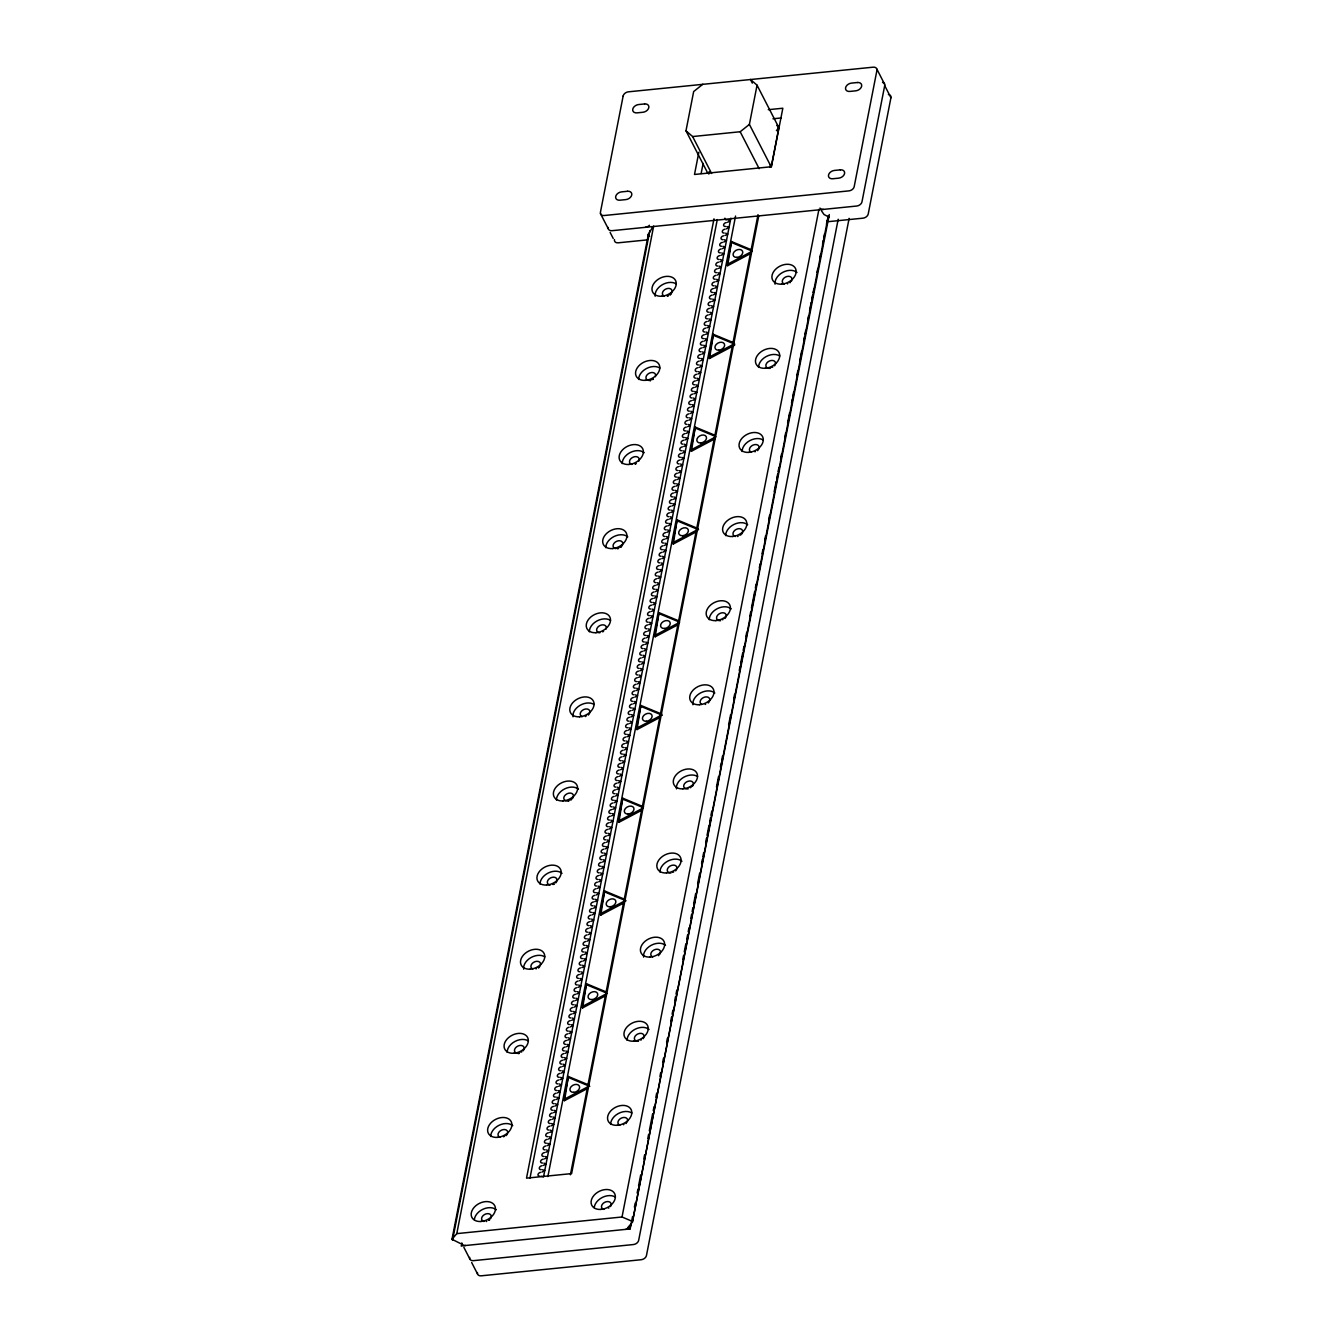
<?xml version="1.0" encoding="UTF-8"?>
<svg xmlns="http://www.w3.org/2000/svg" width="1343" height="1343" viewBox="0 0 1343 1343"><rect width="100%" height="100%" fill="white"/><g stroke="black" fill="none" stroke-linecap="round" stroke-linejoin="round"><path stroke-width="1.5" d="M632.553 1216.59L630.136 1228.929L461.153 1245.951L462.378 1244.491L452.003 1239.287L648.501 233.732M452.524 1240.311L649.827 230.627M452.003 1239.287L456.788 1233.629L653.672 226.01M707.811 173.264L685.988 130.808L693.659 91.559L702.859 84.223M698.847 152.279L694.499 174.472L771.402 166.733L782.835 108.229L768.28 109.69M701.147 173.482L703.128 163.393M713.989 218.825L526.523 1178.147L571.598 1173.597L758.661 216.341M529.998 1178.046L717.28 219.564M543.562 1176.686L730.844 218.204M757.049 85.18L778.873 127.635L771.218 166.885L749.394 124.412L757.049 85.18L750.418 79.438L752.315 83.132M547.877 1176.569L735.578 216.038M587.747 1088.384L564.513 1100.656L563.892 1099.447L568.374 1076.515L589.157 1085.127M605.878 995.616L582.644 1007.888L582.023 1006.662L586.488 983.747L605.492 991.621M623.991 902.849L600.774 915.103L600.136 913.895L604.619 890.963L625.418 899.592M642.122 810.064L618.888 822.336L618.267 821.127L622.749 798.195L643.549 806.824M660.252 717.296L637.018 729.568L636.397 728.342L640.88 705.428L661.679 714.04M678.383 624.529L655.149 636.783L654.528 635.575L659.01 612.66L678.014 620.533M696.513 531.744L673.279 544.016L672.658 542.807L677.141 519.875L697.924 528.504M714.644 438.976L691.41 451.248L690.789 450.039L695.254 427.108L714.258 434.981M734.604 345.235L709.54 358.48L708.903 357.255L713.385 334.34L734.185 342.952M750.888 253.424L727.654 265.696L727.033 264.487L731.515 241.555L750.519 249.429M564.513 1100.656L568.374 1076.515M582.644 1007.888L586.488 983.747M600.774 915.103L604.619 890.963M618.888 822.336L622.749 798.195M637.018 729.568L640.88 705.428M655.149 636.783L659.01 612.66M673.279 544.016L677.141 519.875M691.41 451.248L695.254 427.108M709.54 358.48L713.385 334.34M727.654 265.696L731.515 241.555M570.406 1174.789L758.023 214.628M456.788 1233.629L622.027 1216.993L818.928 209.357M634.4 1207.122L635.189 1203.11M637.153 1193.054L637.942 1189.042M638.58 1185.751L640.678 1174.974M643.801 1159.009L644.606 1154.862M647.813 1138.444L648.619 1134.331M649.324 1130.739L652.648 1113.767M653.252 1110.644L654.041 1106.632M655.854 1097.315L656.66 1093.202M659.933 1076.465L660.722 1072.453M662.687 1062.397L663.492 1058.25M666.615 1042.302L667.387 1038.273M670.728 1021.234L671.534 1017.121M672.104 1014.166L672.893 1010.137M674.74 1000.669L675.546 996.556M676.033 994.055L676.822 990.043M682.781 959.54L683.587 955.427M684.275 951.851L685.853 943.81M686.793 938.975L687.599 934.862M688.204 931.74L688.993 927.728M690.822 918.411L691.611 914.298M692.132 911.645L692.921 907.633M693.626 904.024L695.674 893.548M697.638 883.509L699.653 873.168M701.566 863.398L702.355 859.386M702.876 856.733L703.682 852.62M705.679 842.33L706.485 838.217M707.056 835.262L709.02 825.206M709.708 821.765L710.497 817.652M710.984 815.167L711.773 811.138M716.49 787.015L718.539 776.523M720.419 766.92L721.208 762.908M721.762 760.071L722.551 755.958M728.594 725.119L730.626 714.661M733.765 698.578L734.621 694.264M739.271 670.442L740.06 666.413M740.648 663.425L742.645 653.151M743.199 650.331L743.988 646.319M745.869 636.7L746.742 632.251M749.881 616.168L750.653 612.139M751.442 608.127L754.699 591.457M755.37 588.033L756.159 584.004M759.299 567.921L760.088 563.909M762.052 553.853L762.841 549.841M764.755 540.037L765.594 535.756M768.733 519.691L769.573 515.359M774.223 491.538L776.187 481.499M776.808 478.36L777.614 474.247M778.151 471.443L778.94 467.414M780.82 457.795L781.626 453.682M784.832 437.264L785.638 433.118M787.586 423.196L789.667 412.553M791.514 403.101L792.303 399.072M792.874 396.101L793.679 391.988M796.903 375.536L797.792 370.937M799.706 361.133L801.721 350.842M803.685 340.786L804.474 336.757M804.927 334.407L805.733 330.294M807.747 320.003L808.553 315.89M809.577 310.636L811.155 302.595M811.76 299.455L812.565 295.342M813.119 292.539L813.892 288.527M817.048 272.444L817.82 268.415M819.784 258.376L820.607 254.213M822.537 244.308L823.326 240.279M823.813 237.761L824.619 233.648M826.465 224.197L827.254 220.185M630.136 1228.929L627.617 1227.855L632.385 1222.197L828.362 215.619M632.385 1222.197L829.286 214.561M838.183 219.262L638.664 1240.378A4.818 3.391 -27.2 0 1 633.443 1244.541L473.441 1260.657A4.818 3.391 -27.2 0 1 469.664 1257.401M849.129 218.355L646.453 1255.554A4.818 3.391 -27.2 0 1 641.232 1259.717L481.23 1275.816A4.818 3.391 -27.2 0 1 477.453 1272.56M882.536 82.427A4.818 3.391 -27.2 0 1 884.701 85.599L861.971 201.87A4.818 3.391 -27.2 0 1 856.75 206.033L611.988 230.694A4.818 3.391 -27.2 0 1 608.228 227.437M884.701 85.599L890.929 97.737L868.216 214.007A4.818 3.391 -27.2 0 1 862.995 218.17L829.605 221.528A4.818 3.391 -27.2 0 1 826.935 220.991M652.429 227.487L647.779 235.461L649.626 236.234M827.506 219.077L829.151 217.197L824.031 214.511L821.563 210.935M685.988 130.808L692.635 136.55L740.178 131.748L749.394 124.412M727.033 264.487L752.114 251.259M708.903 357.255L733.983 344.026M690.789 450.039L715.853 436.794M672.658 542.807L697.722 529.562M654.528 635.575L679.592 622.346M636.397 728.342L661.461 715.114M618.267 821.127L643.331 807.882M600.136 913.895L625.217 900.666M582.023 1006.662L607.086 993.434M563.892 1099.447L588.956 1086.202M641.299 664.164L643.985 662.754L641.786 661.864M632.284 710.329L634.954 708.919L632.771 708.03M623.27 756.495L625.939 755.102L623.74 754.195M614.238 802.661L616.924 801.267L614.725 800.361M605.223 848.826L607.892 847.433L605.693 846.526M596.191 895.009L598.877 893.599L596.678 892.692M725.052 235.461L727.738 234.085L725.656 233.162M716.02 281.627L718.723 280.251L716.642 279.327M707.006 327.793L709.708 326.433L707.627 325.493M660.605 565.235L663.308 563.859L661.226 562.935M651.59 611.401L654.276 610.041L652.194 609.101M642.558 657.566L645.261 656.207L643.179 655.283M633.543 703.749L636.246 702.372L634.165 701.449M624.529 749.914L627.215 748.538L625.133 747.615M615.497 796.08L618.2 794.703L616.118 793.78M606.482 842.246L609.168 840.869L607.086 839.946M597.45 888.411L600.153 887.051L598.071 886.111M588.435 934.577L591.138 933.217L589.057 932.294M587.143 941.174L589.846 939.764L587.663 938.875M579.421 980.759L582.107 979.383L580.025 978.459M578.128 987.34L580.831 985.947L578.632 985.04M570.389 1026.925L573.092 1025.548L571.01 1024.625M569.096 1033.522L571.816 1032.112L569.617 1031.206M561.374 1073.091L564.077 1071.714L561.978 1070.791M560.081 1079.688L562.784 1078.278L560.602 1077.371M552.342 1119.256L555.045 1117.896L552.963 1116.956M551.066 1125.854L553.769 1124.444L551.57 1123.537M542.035 1172.019L544.754 1170.609L542.555 1169.719M726.294 228.881L729.031 227.487L726.916 226.564M717.28 275.046L720.016 273.67L717.901 272.73M708.265 321.212L710.984 319.835L708.869 318.895M699.233 367.378L701.969 366.001L699.854 365.061M697.957 373.975L700.677 372.599L698.595 371.675M690.218 413.543L692.954 412.167L690.822 411.243M688.925 420.141L691.662 418.764L689.58 417.841M687.633 426.738L690.369 425.362L688.321 424.438M679.911 466.306L682.63 464.93L680.548 464.006M678.618 472.904L681.354 471.527L679.273 470.604M670.879 512.489L673.615 511.095L671.534 510.172M669.603 519.069L672.323 517.693L670.241 516.77M661.864 558.654L664.6 557.261L662.519 556.338M652.849 604.82L655.569 603.443L653.453 602.503M643.817 650.986L646.554 649.609L644.439 648.669M634.803 697.151L637.522 695.775L635.407 694.851M625.771 743.317L628.507 741.94L626.392 741.017M616.756 789.499L619.492 788.106L617.377 787.183M607.741 835.665L610.461 834.288L608.345 833.348M598.709 881.831L601.446 880.454L599.331 879.514M589.695 927.996L592.414 926.62L590.299 925.68M580.663 974.162L583.399 972.785L581.284 971.862M571.648 1020.344L574.384 1018.951L572.269 1018.028M562.633 1066.51L565.353 1065.117L563.237 1064.193M553.601 1112.675L556.338 1111.299L554.223 1110.359M543.294 1165.439L546.03 1164.062L543.949 1163.139M727.553 222.283L730.323 220.89L728.175 219.967M718.539 268.449L721.309 267.072L719.143 266.132M714.677 288.241L717.431 286.848L715.248 285.908M709.524 314.631L712.277 313.238L710.128 312.298M705.646 334.407L708.416 333.014L706.233 332.074M700.492 360.797L703.262 359.404L701.113 358.463M696.631 380.573L699.384 379.196L697.202 378.256M691.477 406.963L694.23 405.569L692.081 404.629M682.445 453.128L685.215 451.735L683.067 450.812M681.17 459.726L683.923 458.332L681.808 457.409M672.138 505.891L674.908 504.498L672.793 503.575M663.123 552.057L665.876 550.68L663.761 549.74M654.091 598.239L656.861 596.846L654.746 595.906M645.076 644.405L647.846 643.012L645.714 642.088M636.062 690.571L638.815 689.177L636.7 688.254M627.03 736.736L629.8 735.343L627.651 734.42M618.015 782.902L620.768 781.508L618.619 780.585M608.983 829.084L611.753 827.691L609.604 826.751M599.968 875.25L602.738 873.857L600.573 872.916M590.954 921.416L593.707 920.022L591.558 919.082M581.922 967.581L584.692 966.188L582.543 965.248M572.907 1013.747L575.66 1012.353L573.511 1011.43M563.875 1059.912L566.645 1058.536L564.496 1057.596M554.86 1106.095L557.63 1104.701L555.465 1103.761M545.846 1152.26L548.599 1150.867L546.45 1149.927M723.726 242.059L726.462 240.649L724.263 239.742M719.865 261.851L722.584 260.475L720.469 259.535M710.833 308.017L713.569 306.64L711.454 305.717M701.818 354.183L704.555 352.806L702.423 351.883M692.787 400.365L695.523 398.972L693.408 398.048M683.772 446.531L686.508 445.137L684.393 444.214M674.757 492.696L677.476 491.32L675.361 490.38M673.464 499.294L676.201 497.917L674.035 496.977M664.432 545.459L667.169 544.083L665.02 543.143M655.418 591.625L658.154 590.249L656.005 589.308M646.403 637.791L649.122 636.414L646.973 635.474M637.371 683.956L640.107 682.58L637.959 681.656M565.202 1053.315L567.938 1051.938L565.823 1050.998M556.187 1099.481L558.906 1098.104L556.757 1097.164M547.155 1145.646L549.908 1144.236L547.709 1143.329M694.046 393.768L696.816 392.374L694.667 391.451M685.031 439.933L687.784 438.557L685.635 437.617M676.016 486.116L678.769 484.722L676.62 483.782M666.984 532.281L669.754 530.888L667.605 529.948M665.692 538.879L668.461 537.485L666.346 536.545M657.969 578.447L660.722 577.054L658.574 576.113M656.677 585.044L659.447 583.651L657.315 582.728M647.662 631.21L650.415 629.817L648.3 628.893M638.63 677.376L641.4 675.982L639.285 675.059M629.615 723.541L632.368 722.165L630.253 721.225M620.584 769.724L623.353 768.33L621.238 767.39M611.569 815.889L614.339 814.496L612.207 813.556M602.554 862.055L605.307 860.662L603.192 859.738M601.261 868.652L604.014 867.259L601.899 866.336M593.522 908.221L596.292 906.827L594.177 905.904M592.229 914.818L594.999 913.425L592.884 912.501M584.507 954.386L587.26 952.993L585.112 952.069M583.215 960.984L585.984 959.59L583.869 958.667M575.476 1000.552L578.245 999.175L576.097 998.235M574.2 1007.149L576.953 1005.773L574.838 1004.833M566.461 1046.734L569.231 1045.341L567.065 1044.401M557.446 1092.9L560.199 1091.506L558.05 1090.566M548.414 1139.065L551.184 1137.672L549.035 1136.732M722.366 248.673L725.17 247.28L723.021 246.34M721.09 255.271L723.877 253.877L721.728 252.937M713.351 294.856L716.138 293.446L713.989 292.505M712.059 301.453L714.862 300.043L712.697 299.103M704.336 341.021L707.123 339.611L704.941 338.671M703.044 347.619L705.83 346.209L703.682 345.269M695.305 387.187L698.108 385.794L695.909 384.837M686.29 433.353L689.077 431.959L686.894 431.019M677.258 479.518L680.062 478.125L677.879 477.185M668.243 525.701L671.03 524.29L668.848 523.35M659.228 571.866L662.015 570.456L659.833 569.516M650.197 618.032L653 616.622L650.801 615.682M648.904 624.629L651.708 623.219L649.559 622.296M639.889 670.795L642.693 669.385L640.527 668.461M630.874 716.961L633.661 715.567L631.479 714.627M628.289 730.156L631.092 728.745L628.927 727.822M621.843 763.126L624.646 761.733L622.497 760.793M619.274 776.321L622.061 774.928L619.912 773.988M612.828 809.292L615.614 807.898L613.466 806.958M610.242 822.487L613.046 821.093L610.897 820.153M603.796 855.474L606.6 854.064L604.451 853.124M594.781 901.64L597.585 900.23L595.419 899.306M585.766 947.805L588.553 946.412L586.404 945.472M576.735 993.971L579.538 992.578L577.389 991.638M567.72 1040.137L570.506 1038.743L568.358 1037.803M558.688 1086.319L561.492 1084.909L559.309 1083.969M549.673 1132.485L552.477 1131.075L550.277 1130.135M544.519 1158.858L547.323 1157.465L545.191 1156.524M772.964 118.788L781.273 117.949M647.444 239.877L618.233 242.814A4.818 3.391 -27.2 0 1 614.456 239.558M541.263 1176.3L543.143 1176.72M732.136 242.781L751.14 250.654M714.006 335.549L734.806 344.161M695.892 428.316L714.879 436.19M677.762 521.101L698.561 529.713M659.631 613.869L678.635 621.742M641.501 706.636L662.3 715.248M623.37 799.404L642.374 807.277M605.24 892.188L626.039 900.8M587.109 984.956L606.113 992.83M568.996 1077.724L589.778 1086.353M622.027 1216.993L631.865 1221.173M876.861 69.097L884.651 84.256M740.178 131.748L759.164 168.681M692.635 136.55L711.605 173.465M600.472 213.604L608.278 228.763M610.125 232.423L613.231 238.483M463.872 1247.362L469.714 1258.744M471.662 1262.521L477.504 1273.903M708.835 174.086A4.902 3.458 -27.2 0 1 709.154 171.669M776.791 125.403A4.902 3.458 -27.2 0 1 776.422 130.657M769.858 164.232A4.902 3.458 -27.2 0 1 770.194 167.22M630.857 1225.219A4.818 3.391 -27.2 0 1 625.637 1229.382M465.635 1245.498A4.818 3.391 -27.2 0 1 461.807 1242.913M787.418 283.893A5.137 3.626 -27.2 0 1 787.837 283.591M771.856 367.428A5.137 3.626 -27.2 0 1 772.779 366.975M754.967 451.819A5.137 3.626 -27.2 0 1 755.404 451.533M737.71 536.579A5.137 3.626 -27.2 0 1 738.113 536.243M739.909 535.202A5.137 3.626 -27.2 0 1 740.832 534.9M722.534 619.761A5.137 3.626 -27.2 0 1 723.004 619.526M705.243 704.471A5.137 3.626 -27.2 0 1 705.663 704.152M690.134 787.753A5.137 3.626 -27.2 0 1 691.074 787.367M672.793 872.379A5.137 3.626 -27.2 0 1 673.699 871.859M640.812 1040.086A5.137 3.626 -27.2 0 1 641.283 1039.885M623.471 1124.729A5.137 3.626 -27.2 0 1 623.924 1124.444M608.413 1208.112A5.137 3.626 -27.2 0 1 608.883 1207.945M667.505 295.98A5.137 3.626 -27.2 0 1 667.924 295.661M669.771 294.755A5.137 3.626 -27.2 0 1 670.694 294.537M650.331 380.791A5.137 3.626 -27.2 0 1 650.683 380.422M651.943 379.498A5.137 3.626 -27.2 0 1 653.336 378.877M635.054 463.889A5.137 3.626 -27.2 0 1 635.961 463.369M617.814 548.649A5.137 3.626 -27.2 0 1 618.619 548.011M619.996 547.273A5.137 3.626 -27.2 0 1 620.936 546.97M602.638 631.848A5.137 3.626 -27.2 0 1 603.561 631.378M585.33 716.541A5.137 3.626 -27.2 0 1 586.203 715.953M568.509 800.999A5.137 3.626 -27.2 0 1 568.895 800.663M570.221 799.824A5.137 3.626 -27.2 0 1 571.631 799.32M552.88 884.466A5.137 3.626 -27.2 0 1 553.786 883.929M536.025 968.891A5.137 3.626 -27.2 0 1 536.445 968.572M538.291 967.665A5.137 3.626 -27.2 0 1 539.198 967.447M518.834 1053.701A5.137 3.626 -27.2 0 1 519.187 1053.332M520.916 1052.157A5.137 3.626 -27.2 0 1 521.856 1051.787M503.575 1136.799A5.137 3.626 -27.2 0 1 504.481 1136.279M486.317 1221.559A5.137 3.626 -27.2 0 1 486.72 1221.223M488.516 1220.183A5.137 3.626 -27.2 0 1 489.44 1219.88M775.079 284.179A12.842 9.065 -27.2 0 1 782.734 272.377A12.842 9.065 -27.2 0 1 796.987 272.444M758.56 367.394A12.842 9.065 -27.2 0 1 766.249 356.516A12.842 9.065 -27.2 0 1 779.763 355.962M742.125 451.5A12.842 9.065 -27.2 0 1 749.814 440.622A12.842 9.065 -27.2 0 1 763.328 440.068M725.69 535.622A12.842 9.065 -27.2 0 1 733.966 524.441A12.842 9.065 -27.2 0 1 747.682 524.777M709.255 619.727A12.842 9.065 -27.2 0 1 717.531 608.547A12.842 9.065 -27.2 0 1 731.247 608.899M692.904 704.739A12.842 9.065 -27.2 0 1 700.542 692.938A12.842 9.065 -27.2 0 1 714.812 693.005M676.469 788.861A12.842 9.065 -27.2 0 1 683.537 777.379A12.842 9.065 -27.2 0 1 697.588 776.523M659.95 872.077A12.842 9.065 -27.2 0 1 668.226 860.897A12.842 9.065 -27.2 0 1 681.942 861.232M643.599 957.089A12.842 9.065 -27.2 0 1 651.237 945.287A12.842 9.065 -27.2 0 1 665.507 945.354M627.08 1040.305A12.842 9.065 -27.2 0 1 635.357 1029.124A12.842 9.065 -27.2 0 1 649.072 1029.46M610.645 1124.41A12.842 9.065 -27.2 0 1 618.317 1113.532A12.842 9.065 -27.2 0 1 631.848 1112.994M594.227 1207.642A12.842 9.065 -27.2 0 1 602.419 1197.385A12.842 9.065 -27.2 0 1 615.413 1197.1M655.183 296.249A12.842 9.065 -27.2 0 1 662.233 284.783A12.842 9.065 -27.2 0 1 676.301 283.927M638.664 379.465A12.842 9.065 -27.2 0 1 646.336 368.586A12.842 9.065 -27.2 0 1 659.866 368.032M622.229 463.587A12.842 9.065 -27.2 0 1 630.488 452.406A12.842 9.065 -27.2 0 1 644.204 452.742M605.794 547.692A12.842 9.065 -27.2 0 1 614.053 536.512A12.842 9.065 -27.2 0 1 627.769 536.864M589.342 631.814A12.842 9.065 -27.2 0 1 597.031 620.936A12.842 9.065 -27.2 0 1 610.545 620.382M572.991 716.826A12.842 9.065 -27.2 0 1 580.058 705.344A12.842 9.065 -27.2 0 1 594.11 704.487M556.472 800.042A12.842 9.065 -27.2 0 1 564.748 788.861A12.842 9.065 -27.2 0 1 578.464 789.197M540.037 884.147A12.842 9.065 -27.2 0 1 548.313 872.967A12.842 9.065 -27.2 0 1 562.029 873.319M523.686 969.159A12.842 9.065 -27.2 0 1 530.754 957.693A12.842 9.065 -27.2 0 1 544.805 956.837M507.167 1052.375A12.842 9.065 -27.2 0 1 514.856 1041.496A12.842 9.065 -27.2 0 1 528.37 1040.943M490.732 1136.497A12.842 9.065 -27.2 0 1 499.008 1125.316A12.842 9.065 -27.2 0 1 512.724 1125.652M474.331 1219.713A12.842 9.065 -27.2 0 1 483.111 1209.17A12.842 9.065 -27.2 0 1 496.289 1209.774M784.262 284.028A5.137 3.626 -27.2 0 1 783.137 279.025A5.137 3.626 -27.2 0 1 789.768 276.473A5.137 3.626 -27.2 0 1 791.312 281.291M790.372 282.416A5.137 3.626 -27.2 0 1 789.986 282.752M770.362 368.301A5.137 3.626 -27.2 0 1 766.014 364.49A5.137 3.626 -27.2 0 1 772.813 360.478A5.137 3.626 -27.2 0 1 774.609 365.8M751.375 452.255A5.137 3.626 -27.2 0 1 750.569 446.883A5.137 3.626 -27.2 0 1 757.67 445.003A5.137 3.626 -27.2 0 1 757.502 450.644M735.343 536.495A5.137 3.626 -27.2 0 1 733.748 531.492A5.137 3.626 -27.2 0 1 740.597 528.857A5.137 3.626 -27.2 0 1 741.739 534.027M720.62 620.701A5.137 3.626 -27.2 0 1 716.843 616.454A5.137 3.626 -27.2 0 1 723.927 612.895A5.137 3.626 -27.2 0 1 724.985 618.502M701.684 704.437A5.137 3.626 -27.2 0 1 701.482 698.981A5.137 3.626 -27.2 0 1 708.466 697.42A5.137 3.626 -27.2 0 1 708.197 702.977M688.187 788.878A5.137 3.626 -27.2 0 1 683.839 785.067A5.137 3.626 -27.2 0 1 690.638 781.038A5.137 3.626 -27.2 0 1 692.434 786.36M670.896 873.068A5.137 3.626 -27.2 0 1 667.639 868.568A5.137 3.626 -27.2 0 1 674.74 865.278A5.137 3.626 -27.2 0 1 675.68 870.852M652.765 956.938A5.137 3.626 -27.2 0 1 651.657 951.935A5.137 3.626 -27.2 0 1 658.271 949.383A5.137 3.626 -27.2 0 1 659.833 954.218M658.893 955.326A5.137 3.626 -27.2 0 1 658.506 955.662M638.445 1041.278A5.137 3.626 -27.2 0 1 634.601 1037.165A5.137 3.626 -27.2 0 1 641.45 1033.405A5.137 3.626 -27.2 0 1 643.129 1038.71M619.895 1125.165A5.137 3.626 -27.2 0 1 618.687 1120.297A5.137 3.626 -27.2 0 1 625.133 1117.544A5.137 3.626 -27.2 0 1 627.181 1122.06M626.375 1123.184A5.137 3.626 -27.2 0 1 626.023 1123.554M603.863 1209.405A5.137 3.626 -27.2 0 1 602.168 1204.537A5.137 3.626 -27.2 0 1 608.832 1201.683A5.137 3.626 -27.2 0 1 610.528 1206.551M664.349 296.098A5.137 3.626 -27.2 0 1 663.643 290.608A5.137 3.626 -27.2 0 1 670.862 288.997A5.137 3.626 -27.2 0 1 670.073 294.822M668.277 295.863A5.137 3.626 -27.2 0 1 667.353 296.165M650.465 380.388A5.137 3.626 -27.2 0 1 646 376.963A5.137 3.626 -27.2 0 1 652.01 372.498A5.137 3.626 -27.2 0 1 655.367 376.728M653.218 379.246A5.137 3.626 -27.2 0 1 652.782 379.532M631.881 464.46A5.137 3.626 -27.2 0 1 630.102 459.709A5.137 3.626 -27.2 0 1 636.565 456.687A5.137 3.626 -27.2 0 1 638.764 461.22M635.877 463.889A5.137 3.626 -27.2 0 1 635.407 464.09M615.866 548.649A5.137 3.626 -27.2 0 1 613.936 543.428A5.137 3.626 -27.2 0 1 621.339 541.195A5.137 3.626 -27.2 0 1 620.768 547.172M618.502 548.38A5.137 3.626 -27.2 0 1 617.595 548.615M599.851 632.805A5.137 3.626 -27.2 0 1 596.913 628.574A5.137 3.626 -27.2 0 1 603.125 624.848A5.137 3.626 -27.2 0 1 606.062 629.061M582.174 716.675A5.137 3.626 -27.2 0 1 581.351 711.303A5.137 3.626 -27.2 0 1 588.452 709.423A5.137 3.626 -27.2 0 1 588.284 715.064M568.727 800.848A5.137 3.626 -27.2 0 1 563.859 797.389A5.137 3.626 -27.2 0 1 570.59 793.092A5.137 3.626 -27.2 0 1 572.521 798.447M571.463 799.505A5.137 3.626 -27.2 0 1 571.044 799.824M550.126 885.104A5.137 3.626 -27.2 0 1 548.011 880.152A5.137 3.626 -27.2 0 1 555.079 877.432A5.137 3.626 -27.2 0 1 555.767 882.922M554.155 884.214A5.137 3.626 -27.2 0 1 553.702 884.466M532.852 969.008A5.137 3.626 -27.2 0 1 532.164 963.519A5.137 3.626 -27.2 0 1 539.366 961.907A5.137 3.626 -27.2 0 1 538.593 967.732M518.969 1053.298A5.137 3.626 -27.2 0 1 514.621 1049.487A5.137 3.626 -27.2 0 1 521.42 1045.458A5.137 3.626 -27.2 0 1 523.216 1050.78M500.385 1137.37A5.137 3.626 -27.2 0 1 498.975 1132.115A5.137 3.626 -27.2 0 1 506.16 1129.933A5.137 3.626 -27.2 0 1 506.11 1135.624M483.95 1221.475A5.137 3.626 -27.2 0 1 482.271 1216.607A5.137 3.626 -27.2 0 1 488.919 1213.77A5.137 3.626 -27.2 0 1 490.615 1218.621M489.675 1219.746A5.137 3.626 -27.2 0 1 489.288 1220.082M726.798 219.866A2.485 1.763 -27.2 0 1 724.901 218.17M725.505 226.463A2.485 1.763 -27.2 0 1 723.608 224.768A2.485 1.763 -27.2 0 1 726.261 222.619M724.23 233.044A2.485 1.763 -27.2 0 1 722.316 231.365A2.485 1.763 -27.2 0 1 724.968 229.217M722.937 239.642A2.485 1.763 -27.2 0 1 721.04 237.963A2.485 1.763 -27.2 0 1 723.692 235.814M721.644 246.239A2.485 1.763 -27.2 0 1 719.747 244.56A2.485 1.763 -27.2 0 1 722.4 242.412M720.352 252.837A2.485 1.763 -27.2 0 1 718.455 251.141A2.485 1.763 -27.2 0 1 721.107 249.009M719.076 259.434A2.485 1.763 -27.2 0 1 717.162 257.738A2.485 1.763 -27.2 0 1 719.814 255.606M717.783 266.032A2.485 1.763 -27.2 0 1 715.886 264.336A2.485 1.763 -27.2 0 1 718.522 262.187M716.49 272.629A2.485 1.763 -27.2 0 1 714.594 270.933A2.485 1.763 -27.2 0 1 717.246 268.785M715.198 279.226A2.485 1.763 -27.2 0 1 713.301 277.531A2.485 1.763 -27.2 0 1 715.953 275.382M713.905 285.807A2.485 1.763 -27.2 0 1 712.008 284.128A2.485 1.763 -27.2 0 1 714.661 281.98M712.629 292.405A2.485 1.763 -27.2 0 1 710.732 290.726A2.485 1.763 -27.2 0 1 713.368 288.577M711.337 299.002A2.485 1.763 -27.2 0 1 709.44 297.323A2.485 1.763 -27.2 0 1 712.092 295.175M710.044 305.6A2.485 1.763 -27.2 0 1 708.147 303.921A2.485 1.763 -27.2 0 1 710.8 301.772M708.751 312.197A2.485 1.763 -27.2 0 1 706.854 310.502A2.485 1.763 -27.2 0 1 709.507 308.37M707.476 318.795A2.485 1.763 -27.2 0 1 705.562 317.099A2.485 1.763 -27.2 0 1 708.214 314.967M706.183 325.392A2.485 1.763 -27.2 0 1 704.286 323.697A2.485 1.763 -27.2 0 1 706.938 321.548M704.89 331.99A2.485 1.763 -27.2 0 1 702.993 330.294A2.485 1.763 -27.2 0 1 705.646 328.145M703.598 338.587A2.485 1.763 -27.2 0 1 701.701 336.892A2.485 1.763 -27.2 0 1 704.353 334.743M702.322 345.168A2.485 1.763 -27.2 0 1 700.408 343.489A2.485 1.763 -27.2 0 1 703.061 341.34M701.029 351.765A2.485 1.763 -27.2 0 1 699.132 350.087A2.485 1.763 -27.2 0 1 701.768 347.938M699.737 358.363A2.485 1.763 -27.2 0 1 697.84 356.684A2.485 1.763 -27.2 0 1 700.492 354.535M698.444 364.96A2.485 1.763 -27.2 0 1 696.547 363.265A2.485 1.763 -27.2 0 1 699.199 361.133M697.151 371.558A2.485 1.763 -27.2 0 1 695.254 369.862A2.485 1.763 -27.2 0 1 697.907 367.73M695.875 378.155A2.485 1.763 -27.2 0 1 693.978 376.46A2.485 1.763 -27.2 0 1 696.614 374.311M694.583 384.753A2.485 1.763 -27.2 0 1 692.686 383.057A2.485 1.763 -27.2 0 1 695.338 380.908M693.29 391.35A2.485 1.763 -27.2 0 1 691.393 389.655A2.485 1.763 -27.2 0 1 694.046 387.506M691.998 397.931A2.485 1.763 -27.2 0 1 690.101 396.252A2.485 1.763 -27.2 0 1 692.753 394.103M690.722 404.528A2.485 1.763 -27.2 0 1 688.808 402.85A2.485 1.763 -27.2 0 1 691.46 400.701M689.429 411.126A2.485 1.763 -27.2 0 1 687.532 409.447A2.485 1.763 -27.2 0 1 690.184 407.298M688.136 417.723A2.485 1.763 -27.2 0 1 686.239 416.045A2.485 1.763 -27.2 0 1 688.892 413.896M686.844 424.321A2.485 1.763 -27.2 0 1 684.947 422.625A2.485 1.763 -27.2 0 1 687.599 420.493M685.568 430.918A2.485 1.763 -27.2 0 1 683.654 429.223A2.485 1.763 -27.2 0 1 686.307 427.091M684.275 437.516A2.485 1.763 -27.2 0 1 682.378 435.82A2.485 1.763 -27.2 0 1 685.014 433.671M682.983 444.113A2.485 1.763 -27.2 0 1 681.086 442.418A2.485 1.763 -27.2 0 1 683.738 440.269M681.69 450.711A2.485 1.763 -27.2 0 1 679.793 449.015A2.485 1.763 -27.2 0 1 682.445 446.866M680.397 457.291A2.485 1.763 -27.2 0 1 678.5 455.613A2.485 1.763 -27.2 0 1 681.153 453.464M679.122 463.889A2.485 1.763 -27.2 0 1 677.208 462.21A2.485 1.763 -27.2 0 1 679.86 460.061M677.829 470.486A2.485 1.763 -27.2 0 1 675.932 468.808A2.485 1.763 -27.2 0 1 678.584 466.659M676.536 477.084A2.485 1.763 -27.2 0 1 674.639 475.405A2.485 1.763 -27.2 0 1 677.292 473.256M675.244 483.681A2.485 1.763 -27.2 0 1 673.347 481.986A2.485 1.763 -27.2 0 1 675.999 479.854M673.968 490.279A2.485 1.763 -27.2 0 1 672.054 488.583A2.485 1.763 -27.2 0 1 674.706 486.435M672.675 496.876A2.485 1.763 -27.2 0 1 670.778 495.181A2.485 1.763 -27.2 0 1 673.431 493.032M671.382 503.474A2.485 1.763 -27.2 0 1 669.486 501.778A2.485 1.763 -27.2 0 1 672.138 499.63M670.09 510.055A2.485 1.763 -27.2 0 1 668.193 508.376A2.485 1.763 -27.2 0 1 670.845 506.227M668.797 516.652A2.485 1.763 -27.2 0 1 666.9 514.973A2.485 1.763 -27.2 0 1 669.553 512.825M667.521 523.25A2.485 1.763 -27.2 0 1 665.624 521.571A2.485 1.763 -27.2 0 1 668.26 519.422M666.229 529.847A2.485 1.763 -27.2 0 1 664.332 528.168A2.485 1.763 -27.2 0 1 666.984 526.02M664.936 536.445A2.485 1.763 -27.2 0 1 663.039 534.749A2.485 1.763 -27.2 0 1 665.692 532.617M663.643 543.042A2.485 1.763 -27.2 0 1 661.746 541.347A2.485 1.763 -27.2 0 1 664.399 539.214M662.368 549.64A2.485 1.763 -27.2 0 1 660.454 547.944A2.485 1.763 -27.2 0 1 663.106 545.795M661.075 556.237A2.485 1.763 -27.2 0 1 659.178 554.541A2.485 1.763 -27.2 0 1 661.83 552.393M659.782 562.835A2.485 1.763 -27.2 0 1 657.885 561.139A2.485 1.763 -27.2 0 1 660.538 558.99M658.49 569.415A2.485 1.763 -27.2 0 1 656.593 567.736A2.485 1.763 -27.2 0 1 659.245 565.588M657.214 576.013A2.485 1.763 -27.2 0 1 655.3 574.334A2.485 1.763 -27.2 0 1 657.952 572.185M655.921 582.61A2.485 1.763 -27.2 0 1 654.024 580.931A2.485 1.763 -27.2 0 1 656.677 578.783M654.629 589.208A2.485 1.763 -27.2 0 1 652.732 587.529A2.485 1.763 -27.2 0 1 655.384 585.38M653.336 595.805A2.485 1.763 -27.2 0 1 651.439 594.11A2.485 1.763 -27.2 0 1 654.091 591.978M652.043 602.403A2.485 1.763 -27.2 0 1 650.146 600.707A2.485 1.763 -27.2 0 1 652.799 598.558M650.767 609A2.485 1.763 -27.2 0 1 648.87 607.305A2.485 1.763 -27.2 0 1 651.506 605.156M649.475 615.598A2.485 1.763 -27.2 0 1 647.578 613.902A2.485 1.763 -27.2 0 1 650.23 611.753M648.182 622.195A2.485 1.763 -27.2 0 1 646.285 620.5A2.485 1.763 -27.2 0 1 648.938 618.351M646.89 628.776A2.485 1.763 -27.2 0 1 644.993 627.097A2.485 1.763 -27.2 0 1 647.645 624.948M645.614 635.373A2.485 1.763 -27.2 0 1 643.7 633.695A2.485 1.763 -27.2 0 1 646.352 631.546M644.321 641.971A2.485 1.763 -27.2 0 1 642.424 640.292A2.485 1.763 -27.2 0 1 645.076 638.143M643.028 648.568A2.485 1.763 -27.2 0 1 641.131 646.873A2.485 1.763 -27.2 0 1 643.784 644.741M641.736 655.166A2.485 1.763 -27.2 0 1 639.839 653.47A2.485 1.763 -27.2 0 1 642.491 651.338M640.46 661.763A2.485 1.763 -27.2 0 1 638.546 660.068A2.485 1.763 -27.2 0 1 641.199 657.919M639.167 668.361A2.485 1.763 -27.2 0 1 637.27 666.665A2.485 1.763 -27.2 0 1 639.906 664.516M637.875 674.958A2.485 1.763 -27.2 0 1 635.978 673.263A2.485 1.763 -27.2 0 1 638.63 671.114M636.582 681.539A2.485 1.763 -27.2 0 1 634.685 679.86A2.485 1.763 -27.2 0 1 637.337 677.711M635.289 688.136A2.485 1.763 -27.2 0 1 633.392 686.458A2.485 1.763 -27.2 0 1 636.045 684.309M634.014 694.734A2.485 1.763 -27.2 0 1 632.117 693.055A2.485 1.763 -27.2 0 1 634.752 690.906M632.721 701.331A2.485 1.763 -27.2 0 1 630.824 699.653A2.485 1.763 -27.2 0 1 633.476 697.504M631.428 707.929A2.485 1.763 -27.2 0 1 629.531 706.233A2.485 1.763 -27.2 0 1 632.184 704.101M630.136 714.526A2.485 1.763 -27.2 0 1 628.239 712.831A2.485 1.763 -27.2 0 1 630.891 710.682M628.86 721.124A2.485 1.763 -27.2 0 1 626.946 719.428A2.485 1.763 -27.2 0 1 629.598 717.28M627.567 727.721A2.485 1.763 -27.2 0 1 625.67 726.026A2.485 1.763 -27.2 0 1 628.323 723.877M626.274 734.319A2.485 1.763 -27.2 0 1 624.377 732.623A2.485 1.763 -27.2 0 1 627.03 730.474M624.982 740.9A2.485 1.763 -27.2 0 1 623.085 739.221A2.485 1.763 -27.2 0 1 625.737 737.072M623.706 747.497A2.485 1.763 -27.2 0 1 621.792 745.818A2.485 1.763 -27.2 0 1 624.445 743.669M622.413 754.094A2.485 1.763 -27.2 0 1 620.516 752.416A2.485 1.763 -27.2 0 1 623.152 750.267M621.121 760.692A2.485 1.763 -27.2 0 1 619.224 758.996A2.485 1.763 -27.2 0 1 621.876 756.864M619.828 767.289A2.485 1.763 -27.2 0 1 617.931 765.594A2.485 1.763 -27.2 0 1 620.584 763.462M618.535 773.887A2.485 1.763 -27.2 0 1 616.638 772.191A2.485 1.763 -27.2 0 1 619.291 770.043M617.26 780.484A2.485 1.763 -27.2 0 1 615.363 778.789A2.485 1.763 -27.2 0 1 617.998 776.64M615.967 787.082A2.485 1.763 -27.2 0 1 614.07 785.386A2.485 1.763 -27.2 0 1 616.722 783.238M614.674 793.663A2.485 1.763 -27.2 0 1 612.777 791.984A2.485 1.763 -27.2 0 1 615.43 789.835M613.382 800.26A2.485 1.763 -27.2 0 1 611.485 798.581A2.485 1.763 -27.2 0 1 614.137 796.433M612.106 806.858A2.485 1.763 -27.2 0 1 610.192 805.179A2.485 1.763 -27.2 0 1 612.844 803.03M610.813 813.455A2.485 1.763 -27.2 0 1 608.916 811.776A2.485 1.763 -27.2 0 1 611.569 809.628M609.521 820.053A2.485 1.763 -27.2 0 1 607.624 818.357A2.485 1.763 -27.2 0 1 610.276 816.225M608.228 826.65A2.485 1.763 -27.2 0 1 606.331 824.955A2.485 1.763 -27.2 0 1 608.983 822.806M606.952 833.248A2.485 1.763 -27.2 0 1 605.038 831.552A2.485 1.763 -27.2 0 1 607.691 829.403M605.659 839.845A2.485 1.763 -27.2 0 1 603.762 838.15A2.485 1.763 -27.2 0 1 606.398 836.001M604.367 846.443A2.485 1.763 -27.2 0 1 602.47 844.747A2.485 1.763 -27.2 0 1 605.122 842.598M603.074 853.023A2.485 1.763 -27.2 0 1 601.177 851.344A2.485 1.763 -27.2 0 1 603.83 849.196M601.782 859.621A2.485 1.763 -27.2 0 1 599.885 857.942A2.485 1.763 -27.2 0 1 602.537 855.793M600.506 866.218A2.485 1.763 -27.2 0 1 598.592 864.539A2.485 1.763 -27.2 0 1 601.244 862.391M599.213 872.816A2.485 1.763 -27.2 0 1 597.316 871.12A2.485 1.763 -27.2 0 1 599.968 868.988M597.92 879.413A2.485 1.763 -27.2 0 1 596.023 877.718A2.485 1.763 -27.2 0 1 598.676 875.586M596.628 886.011A2.485 1.763 -27.2 0 1 594.731 884.315A2.485 1.763 -27.2 0 1 597.383 882.166M595.352 892.608A2.485 1.763 -27.2 0 1 593.438 890.913A2.485 1.763 -27.2 0 1 596.091 888.764M594.059 899.206A2.485 1.763 -27.2 0 1 592.162 897.51A2.485 1.763 -27.2 0 1 594.815 895.361M592.767 905.786A2.485 1.763 -27.2 0 1 590.87 904.108A2.485 1.763 -27.2 0 1 593.522 901.959M591.474 912.384A2.485 1.763 -27.2 0 1 589.577 910.705A2.485 1.763 -27.2 0 1 592.229 908.556M590.198 918.981A2.485 1.763 -27.2 0 1 588.284 917.303A2.485 1.763 -27.2 0 1 590.937 915.154M588.905 925.579A2.485 1.763 -27.2 0 1 587.009 923.9A2.485 1.763 -27.2 0 1 589.644 921.751M587.613 932.176A2.485 1.763 -27.2 0 1 585.716 930.481A2.485 1.763 -27.2 0 1 588.368 928.349M586.32 938.774A2.485 1.763 -27.2 0 1 584.423 937.078A2.485 1.763 -27.2 0 1 587.076 934.929M585.028 945.371A2.485 1.763 -27.2 0 1 583.131 943.676A2.485 1.763 -27.2 0 1 585.783 941.527M583.752 951.969A2.485 1.763 -27.2 0 1 581.838 950.273A2.485 1.763 -27.2 0 1 584.49 948.124M582.459 958.566A2.485 1.763 -27.2 0 1 580.562 956.871A2.485 1.763 -27.2 0 1 583.215 954.722M581.166 965.147A2.485 1.763 -27.2 0 1 579.269 963.468A2.485 1.763 -27.2 0 1 581.922 961.319M579.874 971.744A2.485 1.763 -27.2 0 1 577.977 970.066A2.485 1.763 -27.2 0 1 580.629 967.917M578.598 978.342A2.485 1.763 -27.2 0 1 576.684 976.663A2.485 1.763 -27.2 0 1 579.337 974.514M577.305 984.939A2.485 1.763 -27.2 0 1 575.408 983.244A2.485 1.763 -27.2 0 1 578.061 981.112M576.013 991.537A2.485 1.763 -27.2 0 1 574.116 989.841A2.485 1.763 -27.2 0 1 576.768 987.709M574.72 998.134A2.485 1.763 -27.2 0 1 572.823 996.439A2.485 1.763 -27.2 0 1 575.476 994.29M573.427 1004.732A2.485 1.763 -27.2 0 1 571.53 1003.036A2.485 1.763 -27.2 0 1 574.183 1000.888M572.152 1011.329A2.485 1.763 -27.2 0 1 570.255 1009.634A2.485 1.763 -27.2 0 1 572.89 1007.485M570.859 1017.91A2.485 1.763 -27.2 0 1 568.962 1016.231A2.485 1.763 -27.2 0 1 571.614 1014.083M569.566 1024.508A2.485 1.763 -27.2 0 1 567.669 1022.829A2.485 1.763 -27.2 0 1 570.322 1020.68M568.274 1031.105A2.485 1.763 -27.2 0 1 566.377 1029.426A2.485 1.763 -27.2 0 1 569.029 1027.277M566.998 1037.703A2.485 1.763 -27.2 0 1 565.084 1036.024A2.485 1.763 -27.2 0 1 567.736 1033.875M565.705 1044.3A2.485 1.763 -27.2 0 1 563.808 1042.604A2.485 1.763 -27.2 0 1 566.461 1040.472M564.413 1050.898A2.485 1.763 -27.2 0 1 562.516 1049.202A2.485 1.763 -27.2 0 1 565.168 1047.053M563.12 1057.495A2.485 1.763 -27.2 0 1 561.223 1055.799A2.485 1.763 -27.2 0 1 563.875 1053.651M561.844 1064.092A2.485 1.763 -27.2 0 1 559.93 1062.397A2.485 1.763 -27.2 0 1 562.583 1060.248M560.551 1070.69A2.485 1.763 -27.2 0 1 558.654 1068.994A2.485 1.763 -27.2 0 1 561.307 1066.846M559.259 1077.271A2.485 1.763 -27.2 0 1 557.362 1075.592A2.485 1.763 -27.2 0 1 560.014 1073.443M557.966 1083.868A2.485 1.763 -27.2 0 1 556.069 1082.189A2.485 1.763 -27.2 0 1 558.722 1080.041M556.673 1090.466A2.485 1.763 -27.2 0 1 554.777 1088.787A2.485 1.763 -27.2 0 1 557.429 1086.638M555.398 1097.063A2.485 1.763 -27.2 0 1 553.501 1095.368A2.485 1.763 -27.2 0 1 556.136 1093.236M554.105 1103.661A2.485 1.763 -27.2 0 1 552.208 1101.965A2.485 1.763 -27.2 0 1 554.86 1099.833M552.812 1110.258A2.485 1.763 -27.2 0 1 550.915 1108.563A2.485 1.763 -27.2 0 1 553.568 1106.414M551.52 1116.856A2.485 1.763 -27.2 0 1 549.623 1115.16A2.485 1.763 -27.2 0 1 552.275 1113.011M550.244 1123.453A2.485 1.763 -27.2 0 1 548.33 1121.758A2.485 1.763 -27.2 0 1 550.983 1119.609M548.951 1130.034A2.485 1.763 -27.2 0 1 547.054 1128.355A2.485 1.763 -27.2 0 1 549.707 1126.206M547.659 1136.631A2.485 1.763 -27.2 0 1 545.762 1134.953A2.485 1.763 -27.2 0 1 548.414 1132.804M546.366 1143.229A2.485 1.763 -27.2 0 1 544.469 1141.55A2.485 1.763 -27.2 0 1 547.121 1139.401M545.09 1149.826A2.485 1.763 -27.2 0 1 543.176 1148.147A2.485 1.763 -27.2 0 1 545.829 1145.999M543.797 1156.424A2.485 1.763 -27.2 0 1 541.9 1154.728A2.485 1.763 -27.2 0 1 544.536 1152.596M542.505 1163.021A2.485 1.763 -27.2 0 1 540.608 1161.326A2.485 1.763 -27.2 0 1 543.26 1159.177M541.212 1169.619A2.485 1.763 -27.2 0 1 539.315 1167.923A2.485 1.763 -27.2 0 1 541.968 1165.774M539.92 1176.216A2.485 1.763 -27.2 0 1 538.023 1174.521A2.485 1.763 -27.2 0 1 540.675 1172.372M649.475 225.271A4.818 3.391 -27.2 0 1 645.379 227.32M888.378 94.497A4.818 3.391 -27.2 0 1 890.929 97.737M823.377 209.407A4.818 3.391 -27.2 0 1 819.935 208.098M623.152 95.991L600.439 212.261A4.818 3.391 -27.2 0 0 604.199 215.518L848.961 190.874A4.818 3.391 -27.2 0 0 854.182 186.711L876.912 70.44A4.818 3.391 -27.2 0 0 873.135 67.184L628.373 91.828A4.818 3.391 -27.2 0 0 623.152 95.991M644.59 103.948L638.596 104.553A5.389 3.811 -27.2 0 0 632.754 109.203A5.389 3.811 -27.2 0 0 636.968 112.862L642.961 112.258A5.389 3.811 -27.2 0 0 648.82 107.591A5.389 3.811 -27.2 0 0 644.59 103.948M857.422 82.511L851.428 83.115A5.389 3.811 -27.2 0 0 845.586 87.782A5.389 3.811 -27.2 0 0 849.8 91.425L855.81 90.82A5.389 3.811 -27.2 0 0 861.652 86.153A5.389 3.811 -27.2 0 0 857.422 82.511M627.534 191.277L621.54 191.881A5.389 3.811 -27.2 0 0 615.682 196.548A5.389 3.811 -27.2 0 0 619.912 200.191L625.905 199.587A5.389 3.811 -27.2 0 0 631.747 194.92A5.389 3.811 -27.2 0 0 627.534 191.277M840.365 169.839L834.372 170.443A5.389 3.811 -27.2 0 0 828.513 175.11A5.389 3.811 -27.2 0 0 832.744 178.753L838.737 178.149A5.389 3.811 -27.2 0 0 844.579 173.482A5.389 3.811 -27.2 0 0 840.365 169.839M736.921 257.403A5.137 3.626 -27.2 0 0 742.545 251.191A5.137 3.626 -27.2 0 0 734.302 251.695A5.137 3.626 -27.2 0 0 736.921 257.403M718.79 350.187A5.137 3.626 -27.2 0 0 724.414 343.959A5.137 3.626 -27.2 0 0 716.172 344.479A5.137 3.626 -27.2 0 0 718.79 350.187M700.677 442.955A5.137 3.626 -27.2 0 0 706.284 436.727A5.137 3.626 -27.2 0 0 698.041 437.247A5.137 3.626 -27.2 0 0 700.677 442.955M682.546 535.723A5.137 3.626 -27.2 0 0 688.153 529.495A5.137 3.626 -27.2 0 0 679.911 530.015A5.137 3.626 -27.2 0 0 682.546 535.723M664.416 628.49A5.137 3.626 -27.2 0 0 670.023 622.279A5.137 3.626 -27.2 0 0 661.78 622.799A5.137 3.626 -27.2 0 0 664.416 628.49M646.285 721.275A5.137 3.626 -27.2 0 0 651.892 715.047A5.137 3.626 -27.2 0 0 643.666 715.567A5.137 3.626 -27.2 0 0 646.285 721.275M628.155 814.043A5.137 3.626 -27.2 0 0 633.762 807.814A5.137 3.626 -27.2 0 0 625.536 808.335A5.137 3.626 -27.2 0 0 628.155 814.043M610.024 906.81A5.137 3.626 -27.2 0 0 615.648 900.599A5.137 3.626 -27.2 0 0 607.405 901.103A5.137 3.626 -27.2 0 0 610.024 906.81M591.894 999.595A5.137 3.626 -27.2 0 0 597.517 993.367A5.137 3.626 -27.2 0 0 589.275 993.887A5.137 3.626 -27.2 0 0 591.894 999.595M573.78 1092.363A5.137 3.626 -27.2 0 0 579.387 1086.134A5.137 3.626 -27.2 0 0 571.144 1086.655A5.137 3.626 -27.2 0 0 573.78 1092.363M781.542 284.162A12.842 9.065 -27.2 0 0 795.56 268.6A12.842 9.065 -27.2 0 0 774.978 269.909A12.842 9.065 -27.2 0 0 781.542 284.162M765.107 368.284A12.842 9.065 -27.2 0 0 779.125 352.722A12.842 9.065 -27.2 0 0 758.543 354.015A12.842 9.065 -27.2 0 0 765.107 368.284M748.672 452.39A12.842 9.065 -27.2 0 0 762.69 436.828A12.842 9.065 -27.2 0 0 742.108 438.137A12.842 9.065 -27.2 0 0 748.672 452.39M732.237 536.512A12.842 9.065 -27.2 0 0 746.255 520.95A12.842 9.065 -27.2 0 0 725.673 522.242A12.842 9.065 -27.2 0 0 732.237 536.512M715.802 620.617A12.842 9.065 -27.2 0 0 729.82 605.055A12.842 9.065 -27.2 0 0 709.238 606.365A12.842 9.065 -27.2 0 0 715.802 620.617M699.35 704.739A12.842 9.065 -27.2 0 0 713.385 689.177A12.842 9.065 -27.2 0 0 692.787 690.47A12.842 9.065 -27.2 0 0 699.35 704.739M682.915 788.845A12.842 9.065 -27.2 0 0 696.95 773.299A12.842 9.065 -27.2 0 0 676.352 774.592A12.842 9.065 -27.2 0 0 682.915 788.845M666.481 872.967A12.842 9.065 -27.2 0 0 680.515 857.405A12.842 9.065 -27.2 0 0 659.917 858.697A12.842 9.065 -27.2 0 0 666.481 872.967M650.046 957.072A12.842 9.065 -27.2 0 0 664.08 941.527A12.842 9.065 -27.2 0 0 643.482 942.82A12.842 9.065 -27.2 0 0 650.046 957.072M633.611 1041.194A12.842 9.065 -27.2 0 0 647.645 1025.632A12.842 9.065 -27.2 0 0 627.047 1026.925A12.842 9.065 -27.2 0 0 633.611 1041.194M617.176 1125.3A12.842 9.065 -27.2 0 0 631.21 1109.754A12.842 9.065 -27.2 0 0 610.612 1111.047A12.842 9.065 -27.2 0 0 617.176 1125.3M600.741 1209.422A12.842 9.065 -27.2 0 0 614.775 1193.86A12.842 9.065 -27.2 0 0 594.177 1195.152A12.842 9.065 -27.2 0 0 600.741 1209.422M661.629 296.249A12.842 9.065 -27.2 0 0 675.663 280.687A12.842 9.065 -27.2 0 0 655.065 281.98A12.842 9.065 -27.2 0 0 661.629 296.249M645.194 380.354A12.842 9.065 -27.2 0 0 659.228 364.792A12.842 9.065 -27.2 0 0 638.63 366.085A12.842 9.065 -27.2 0 0 645.194 380.354M628.759 464.477A12.842 9.065 -27.2 0 0 642.793 448.915A12.842 9.065 -27.2 0 0 622.195 450.207A12.842 9.065 -27.2 0 0 628.759 464.477M612.324 548.582A12.842 9.065 -27.2 0 0 626.342 533.02A12.842 9.065 -27.2 0 0 605.76 534.313A12.842 9.065 -27.2 0 0 612.324 548.582M595.889 632.704A12.842 9.065 -27.2 0 0 609.907 617.142A12.842 9.065 -27.2 0 0 589.325 618.435A12.842 9.065 -27.2 0 0 595.889 632.704M579.454 716.809A12.842 9.065 -27.2 0 0 593.472 701.247A12.842 9.065 -27.2 0 0 572.89 702.54A12.842 9.065 -27.2 0 0 579.454 716.809M563.019 800.932A12.842 9.065 -27.2 0 0 577.037 785.37A12.842 9.065 -27.2 0 0 556.455 786.662A12.842 9.065 -27.2 0 0 563.019 800.932M546.584 885.037A12.842 9.065 -27.2 0 0 560.602 869.475A12.842 9.065 -27.2 0 0 540.02 870.768A12.842 9.065 -27.2 0 0 546.584 885.037M530.149 969.159A12.842 9.065 -27.2 0 0 544.167 953.597A12.842 9.065 -27.2 0 0 523.585 954.89A12.842 9.065 -27.2 0 0 530.149 969.159M513.714 1053.265A12.842 9.065 -27.2 0 0 527.732 1037.703A12.842 9.065 -27.2 0 0 507.15 1038.995A12.842 9.065 -27.2 0 0 513.714 1053.265M497.263 1137.387A12.842 9.065 -27.2 0 0 511.297 1121.825A12.842 9.065 -27.2 0 0 490.699 1123.117A12.842 9.065 -27.2 0 0 497.263 1137.387M480.828 1221.492A12.842 9.065 -27.2 0 0 494.862 1205.93A12.842 9.065 -27.2 0 0 474.264 1207.223A12.842 9.065 -27.2 0 0 480.828 1221.492"/></g></svg>
